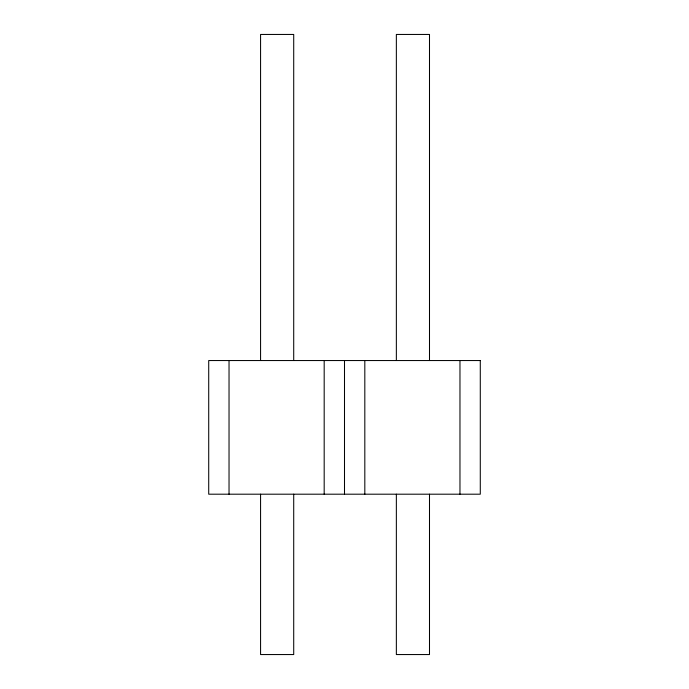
<?xml version="1.0" encoding="UTF-8"?>
<svg xmlns="http://www.w3.org/2000/svg" width="689" height="689" viewBox="0 0 689 689"><rect width="100%" height="100%" fill="white"/><g stroke="black" fill="none" stroke-linecap="round" stroke-linejoin="round"><path stroke-width="1.03" d="M459.968 360.545L459.968 494.194M429.497 360.545L429.497 34.45L396.356 34.45L396.356 360.545M429.497 494.194L429.497 654.55L396.356 654.55L396.356 494.194M364.817 360.545L364.817 494.194M344.5 360.545L344.5 494.194M324.183 360.545L324.183 494.194M293.712 360.545L293.712 34.45L260.571 34.45L260.571 360.545M293.712 494.194L293.712 654.55L260.571 654.55L260.571 494.194M229.032 360.545L229.032 494.194M480.285 360.545L208.715 360.545L208.715 494.194L480.285 494.194L480.285 360.545"/></g></svg>
